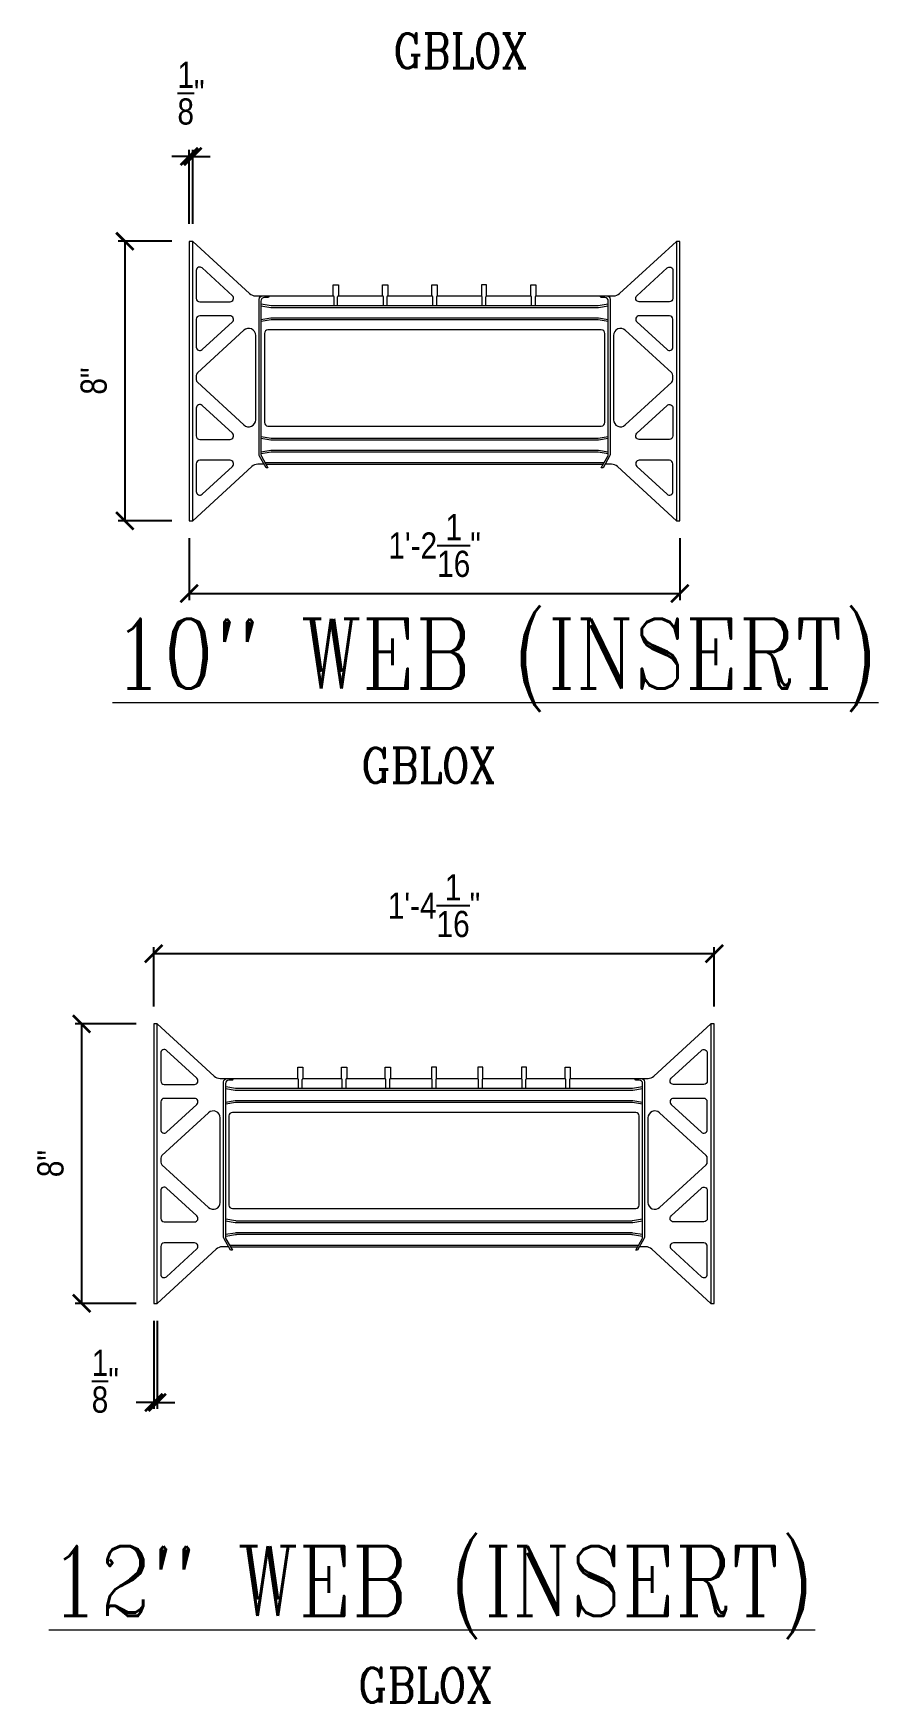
# Model space of a CAD drawing. Header units: inches. Extents: x -111.2 to -43.3, y 42.3 to 133.3.
# Drawn here: x -67.46 to -43.27, y 44.8 to 92.58 of the extents above; entities that cross this region are included whole.
import ezdxf

# ---------------------------------------------------------------- set-up
doc = ezdxf.new("R2010")
doc.units = ezdxf.units.IN
doc.header["$MEASUREMENT"] = 0
doc.layers.get('Defpoints').update_dxf_attribs({"color": 252})
doc.layers.add('DETAILS', color=7, linetype='Continuous', lineweight=13)
doc.layers.add('DIM', color=3, linetype='Continuous', lineweight=13)
doc.styles.add('ARCTEXT', font='arctext.shx', dxfattribs={"width": 0.85})
doc.styles.add('RomanC', font='romanc.shx', dxfattribs={"width": 0.85, "height": 5})
doc.dimstyles.new('ARCTEXT 1-1', dxfattribs={"dimscale": 0, "dimtxt": 1, "dimasz": 1, "dimexe": 0.1875, "dimexo": 1, "dimgap": 0.5, "dimtad": 1, "dimdec": 4, "dimzin": 3, "dimdsep": 46, "dimlunit": 4, "dimtxsty": 'ARCTEXT', "dimblk": 'ARCHTICK', "dimcen": 1, "dimclrd": 256, "dimclre": 256, "dimclrt": 256, "dimadec": 0, "dimazin": 0, "dimtfac": 1, "dimtdec": 4, "dimtofl": 0, "dimtmove": 2, "dimatfit": 3, "dimldrblk": 'arrow', "dimfxl": 0, "dimtolj": 1, "dimtzin": 0, "dimarcsym": 0})

# ---------------------------------------------------------------- blocks, each defined once
blk = doc.blocks.new('_ArchTick')
at = {"color": 0, "linetype": 'ByBlock', "const_width": 0.15}
blk.add_lwpolyline([(-0.5, -0.5), (0.5, 0.5)], dxfattribs=at)
blk = doc.blocks.new('*D220')
at = {"lineweight": -2}
for p, q in [((-63.503, 86.625), (-65.034, 86.625)), ((-64.847, 86.625), (-64.847, 78.625)), ((-63.503, 78.625), (-65.034, 78.625))]:
    blk.add_line(p, q, dxfattribs=at)
at = {"layer": 'Defpoints', "color": 0}
for p in [(-63.003, 86.625), (-64.847, 78.625), (-63.003, 78.625)]:
    blk.add_point(p, dxfattribs=at)
at = {"lineweight": -2, "xscale": 0.5, "yscale": 0.5, "zscale": 0.5}
for p, rotation in [((-64.847, 86.625), 90), ((-64.847, 78.625), 270)]:
    blk.add_blockref('_ArchTick', p, dxfattribs=dict(at, rotation=rotation))
at = {"insert": (-65.735, 82.625), "char_height": 0.75, "attachment_point": 5, "rotation": 90, "style": 'ARCTEXT'}
blk.add_mtext('\\A1;8"', dxfattribs=at)
blk = doc.blocks.new('arrow')
at = {"layer": 'DIM'}
blk.add_hatch(color=253, dxfattribs=at).paths.add_polyline_path([(-2, 0.5), (-2, -0.5), (0, 0)])
at = {"layer": 'DIM', "lineweight": 9}
for points in [[(-2, 0.983), (-2, 0.5), (-2.469, 0.617)], [(0.374, 0.094), (0, 0)], [(0.374, -0.094), (0, 0)], [(-2, -0.983), (-2, -0.5), (-2.469, -0.617)]]:
    blk.add_lwpolyline(points, dxfattribs=at)
at = {"layer": 'DIM', "lineweight": 15}
blk.add_lwpolyline([(0, 0), (-2, -0.5), (-2, 0.5), (0, 0)], dxfattribs=at)
blk = doc.blocks.new('*D221')
at = {"lineweight": -2}
for p, q in [((-63.003, 89.055), (-63.503, 89.055)), ((-63.003, 87.125), (-63.003, 89.242)), ((-62.903, 87.125), (-62.903, 89.242)), ((-62.903, 89.055), (-62.403, 89.055))]:
    blk.add_line(p, q, dxfattribs=at)
at = {"layer": 'Defpoints', "color": 0}
for p in [(-62.903, 89.055), (-63.003, 86.625), (-62.903, 86.625)]:
    blk.add_point(p, dxfattribs=at)
at = {"lineweight": -2, "xscale": 0.5, "yscale": 0.5, "zscale": 0.5}
blk.add_blockref('_ArchTick', (-63.003, 89.055), dxfattribs=at)
at = {"lineweight": -2, "xscale": 0.5, "yscale": 0.5, "zscale": 0.5, "rotation": 180}
blk.add_blockref('_ArchTick', (-62.903, 89.055), dxfattribs=at)
at = {"insert": (-62.953, 90.867), "char_height": 0.75, "attachment_point": 5, "style": 'ARCTEXT'}
blk.add_mtext('\\A1;{\\H1.000000x;\\S1/8;}"', dxfattribs=at)
blk = doc.blocks.new('*D239')
at = {"lineweight": -2}
for p, q in [((-63.003, 78.125), (-63.003, 76.356)), ((-48.961, 78.125), (-48.961, 76.356)), ((-63.003, 76.543), (-48.961, 76.543))]:
    blk.add_line(p, q, dxfattribs=at)
at = {"layer": 'Defpoints', "color": 0}
for p in [(-63.003, 78.625), (-48.961, 78.625), (-48.961, 76.543)]:
    blk.add_point(p, dxfattribs=at)
at = {"lineweight": -2, "xscale": 0.5, "yscale": 0.5, "zscale": 0.5, "rotation": 180}
blk.add_blockref('_ArchTick', (-63.003, 76.543), dxfattribs=at)
at = {"lineweight": -2, "xscale": 0.5, "yscale": 0.5, "zscale": 0.5}
blk.add_blockref('_ArchTick', (-48.961, 76.543), dxfattribs=at)
at = {"insert": (-55.982, 77.918), "char_height": 0.75, "attachment_point": 5, "style": 'ARCTEXT'}
blk.add_mtext('\\A1;1\'-2{\\H1.000000x;\\S1/16;}"', dxfattribs=at)
blk = doc.blocks.new('*D240')
at = {"lineweight": -2}
for p, q in [((-64.519, 64.224), (-66.272, 64.224)), ((-66.084, 64.224), (-66.084, 56.224)), ((-64.519, 56.224), (-66.272, 56.224))]:
    blk.add_line(p, q, dxfattribs=at)
at = {"layer": 'Defpoints', "color": 0}
for p in [(-64.019, 64.224), (-66.084, 56.224), (-64.019, 56.224)]:
    blk.add_point(p, dxfattribs=at)
at = {"lineweight": -2, "xscale": 0.5, "yscale": 0.5, "zscale": 0.5}
for p, rotation in [((-66.084, 64.224), 90), ((-66.084, 56.224), 270)]:
    blk.add_blockref('_ArchTick', p, dxfattribs=dict(at, rotation=rotation))
at = {"insert": (-66.972, 60.224), "char_height": 0.75, "attachment_point": 5, "rotation": 90, "style": 'ARCTEXT'}
blk.add_mtext('\\A1;8"', dxfattribs=at)
blk = doc.blocks.new('*D241')
at = {"lineweight": -2}
for p, q in [((-64.019, 64.724), (-64.019, 66.422)), ((-47.978, 64.724), (-47.978, 66.422)), ((-64.019, 66.234), (-47.978, 66.234))]:
    blk.add_line(p, q, dxfattribs=at)
at = {"layer": 'Defpoints', "color": 0}
for p in [(-47.978, 66.234), (-64.019, 64.224), (-47.978, 64.224)]:
    blk.add_point(p, dxfattribs=at)
at = {"lineweight": -2, "xscale": 0.5, "yscale": 0.5, "zscale": 0.5, "rotation": 180}
blk.add_blockref('_ArchTick', (-64.019, 66.234), dxfattribs=at)
at = {"lineweight": -2, "xscale": 0.5, "yscale": 0.5, "zscale": 0.5}
blk.add_blockref('_ArchTick', (-47.978, 66.234), dxfattribs=at)
at = {"insert": (-55.998, 67.609), "char_height": 0.75, "attachment_point": 5, "style": 'ARCTEXT'}
blk.add_mtext('\\A1;1\'-4{\\H1.000000x;\\S1/16;}"', dxfattribs=at)
blk = doc.blocks.new('*D242')
at = {"lineweight": -2}
for p, q in [((-64.019, 55.724), (-64.019, 53.201)), ((-63.919, 55.724), (-63.919, 53.201)), ((-64.019, 53.388), (-64.519, 53.388)), ((-63.919, 53.388), (-63.419, 53.388))]:
    blk.add_line(p, q, dxfattribs=at)
at = {"layer": 'Defpoints', "color": 0}
for p in [(-64.019, 56.224), (-63.919, 56.224), (-63.919, 53.388)]:
    blk.add_point(p, dxfattribs=at)
at = {"lineweight": -2, "xscale": 0.5, "yscale": 0.5, "zscale": 0.5}
blk.add_blockref('_ArchTick', (-64.019, 53.388), dxfattribs=at)
at = {"lineweight": -2, "xscale": 0.5, "yscale": 0.5, "zscale": 0.5, "rotation": 180}
blk.add_blockref('_ArchTick', (-63.919, 53.388), dxfattribs=at)
at = {"insert": (-65.407, 53.995), "char_height": 0.75, "attachment_point": 5, "style": 'ARCTEXT'}
blk.add_mtext('\\A1;{\\H1.000000x;\\S1/8;}"', dxfattribs=at)

msp = doc.modelspace()

# ---------------------------------------------------------------- linework, layer by layer
at = {"layer": 'DETAILS', "color": 6, "lineweight": 20}
for p, q in [((-58.88173, 85.06396), (-58.88173, 85.38396)), ((-58.88173, 85.38396), (-58.73173, 85.38396)), ((-58.73173, 85.38396), (-58.73173, 85.06396)), ((-57.46923, 85.06396), (-57.46923, 85.38396)), ((-57.46923, 85.38396), (-57.31923, 85.38396)), ((-57.31923, 85.38396), (-57.31923, 85.06396)), ((-56.05673, 85.06396), (-56.05673, 85.38396)), ((-56.05673, 85.38396), (-55.90673, 85.38396)), ((-55.90673, 85.38396), (-55.90673, 85.06396)), ((-54.49423, 85.38396), (-54.64423, 85.38396)), ((-54.64423, 85.38396), (-54.64423, 85.06396)), ((-54.49423, 85.06396), (-54.49423, 85.38396)), ((-53.23173, 85.06396), (-53.23173, 85.38396)), ((-53.23173, 85.38396), (-53.08173, 85.38396)), ((-53.08173, 85.38396), (-53.08173, 85.06396)), ((-58.85673, 84.77595), (-58.85673, 85.03718)), ((-58.75673, 84.77595), (-58.75673, 85.03718)), ((-57.44423, 84.77595), (-57.44423, 85.03718)), ((-57.34423, 85.03718), (-57.34423, 84.77595)), ((-56.03173, 84.77595), (-56.03173, 85.03718)), ((-55.93173, 85.03718), (-55.93173, 84.77595)), ((-54.61923, 84.77595), (-54.61923, 85.03718)), ((-54.51923, 84.77595), (-54.51923, 85.03718)), ((-53.20673, 84.77595), (-53.20673, 85.03718)), ((-53.10673, 85.03718), (-53.10673, 84.77595)), ((-59.8984, 62.66335), (-59.8984, 62.98335)), ((-59.8984, 62.98335), (-59.7484, 62.98335)), ((-59.8734, 62.37535), (-59.8734, 62.63657)), ((-59.7734, 62.37535), (-59.7734, 62.63657)), ((-59.7484, 62.98335), (-59.7484, 62.66335)), ((-58.6484, 62.66335), (-58.6484, 62.98335)), ((-58.6484, 62.98335), (-58.4984, 62.98335)), ((-58.6234, 62.37535), (-58.6234, 62.63657)), ((-58.5234, 62.63657), (-58.5234, 62.37535)), ((-58.4984, 62.98335), (-58.4984, 62.66335)), ((-57.3984, 62.66335), (-57.3984, 62.98335)), ((-57.3984, 62.98335), (-57.2484, 62.98335)), ((-57.3734, 62.37535), (-57.3734, 62.63657)), ((-57.2734, 62.63657), (-57.2734, 62.37535)), ((-57.2484, 62.98335), (-57.2484, 62.66335)), ((-55.9234, 62.98335), (-56.0734, 62.98335)), ((-56.0734, 62.98335), (-56.0734, 62.66335)), ((-56.0484, 62.37535), (-56.0484, 62.63657)), ((-55.9484, 62.63657), (-55.9484, 62.37535)), ((-55.9234, 62.66335), (-55.9234, 62.98335)), ((-54.5984, 62.98335), (-54.7484, 62.98335)), ((-54.7484, 62.98335), (-54.7484, 62.66335)), ((-54.7234, 62.37535), (-54.7234, 62.63657)), ((-54.6234, 62.63657), (-54.6234, 62.37535)), ((-54.5984, 62.66335), (-54.5984, 62.98335)), ((-53.3484, 62.98335), (-53.4984, 62.98335)), ((-53.4984, 62.98335), (-53.4984, 62.66335)), ((-53.4734, 62.37535), (-53.4734, 62.63657)), ((-53.3734, 62.37535), (-53.3734, 62.63657)), ((-53.3484, 62.66335), (-53.3484, 62.98335)), ((-52.2484, 62.66335), (-52.2484, 62.98335)), ((-52.2484, 62.98335), (-52.0984, 62.98335)), ((-52.2234, 62.37535), (-52.2234, 62.63657)), ((-52.1234, 62.63657), (-52.1234, 62.37535)), ((-52.0984, 62.98335), (-52.0984, 62.66335))]:
    msp.add_line(p, q, dxfattribs=at)
for points in [[(-60.85977, 80.24396), (-61.04304, 80.24396, 0.18796016), (-61.2122, 80.17804), (-62.90263, 78.62467), (-62.90263, 86.62467), (-63.00263, 86.62467), (-63.00263, 78.62467), (-62.90263, 78.62467)], [(-62.90263, 86.62467), (-61.27593, 85.12988, 0.18796016), (-61.10678, 85.06396), (-60.90263, 85.06396), (-60.75263, 85.06396, -1), (-60.75263, 85.01396), (-60.85263, 85.01396, 0.41421356), (-60.95263, 84.91396), (-60.95263, 80.52051, 0.1305202), (-60.93945, 80.4709), (-60.75263, 80.14396), (-60.80263, 80.14396), (-60.98945, 80.4709, -0.1305202), (-61.00263, 80.52051), (-61.00263, 84.96396, -0.41421356), (-60.90263, 85.06396)], [(-51.06083, 85.06396, -0.41421356), (-50.96083, 84.96396), (-50.96083, 80.52051, -0.1305202), (-50.97401, 80.4709), (-51.16083, 80.14396), (-51.21083, 80.14396), (-51.02401, 80.4709, 0.1305202), (-51.01083, 80.52051), (-51.01083, 84.91396, 0.41421356), (-51.11083, 85.01396), (-51.21083, 85.01396, -1), (-51.21083, 85.06396), (-51.06083, 85.06396), (-50.85668, 85.06396, 0.18796016), (-50.68752, 85.12988), (-49.06083, 86.62467)], [(-49.06083, 78.62467), (-48.96083, 78.62467), (-48.96083, 86.62467), (-49.06083, 86.62467), (-49.06083, 78.62467), (-50.75126, 80.17804, 0.18796016), (-50.92041, 80.24396), (-51.10369, 80.24396)], [(-60.95263, 84.77595), (-60.66895, 84.72868, 0.04131065), (-60.63607, 84.72595), (-54.98173, 84.72595), (-51.32738, 84.72595, 0.04131065), (-51.2945, 84.72868), (-51.01083, 84.77595)], [(-51.01905, 84.82527), (-51.30272, 84.778, -0.04131065), (-51.32738, 84.77595), (-54.98173, 84.77595), (-60.63607, 84.77595, -0.04131065), (-60.66073, 84.778), (-60.94441, 84.82527)], [(-51.01083, 84.37595), (-51.2945, 84.42323, 0.04131065), (-51.32738, 84.42595), (-54.98173, 84.42595), (-60.63607, 84.42595, 0.04131065), (-60.66895, 84.42323), (-60.95263, 84.37595)], [(-51.01905, 84.32663), (-51.30272, 84.37391, 0.04131065), (-51.32738, 84.37595), (-54.98173, 84.37595), (-60.63607, 84.37595, 0.04131065), (-60.66073, 84.37391), (-60.94441, 84.32663)], [(-60.95263, 80.99095), (-60.66895, 80.94368, 0.04131065), (-60.63607, 80.94095), (-54.98173, 80.94095), (-51.32738, 80.94095, 0.04131065), (-51.2945, 80.94368), (-51.01083, 80.99095)], [(-60.94441, 81.04027), (-60.66073, 80.993, 0.04131065), (-60.63607, 80.99095), (-54.98173, 80.99095), (-51.32738, 80.99095, 0.04131065), (-51.30272, 80.993), (-51.01905, 81.04027)], [(-51.01083, 80.59095), (-51.2945, 80.63823, 0.04131065), (-51.32738, 80.64095), (-54.98173, 80.64095), (-60.63607, 80.64095, 0.04131065), (-60.66895, 80.63823), (-60.95263, 80.59095)], [(-51.01905, 80.54163), (-51.30272, 80.58891, 0.04131065), (-51.32738, 80.59095), (-54.98173, 80.59095), (-60.63607, 80.59095, 0.04131065), (-60.66073, 80.58891), (-60.94441, 80.54163)], [(-61.87644, 57.84335), (-62.05971, 57.84335, 0.18796016), (-62.22887, 57.77743), (-63.9193, 56.22407), (-63.9193, 64.22407), (-64.0193, 64.22407), (-64.0193, 56.22407), (-63.9193, 56.22407)], [(-63.9193, 64.22407), (-62.2926, 62.72927, 0.18796016), (-62.12345, 62.66335), (-61.9193, 62.66335), (-61.7693, 62.66335, -1), (-61.7693, 62.61335), (-61.8693, 62.61335, 0.41421356), (-61.9693, 62.51335), (-61.9693, 58.11991, 0.1305202), (-61.95612, 58.07029), (-61.7693, 57.74335), (-61.8193, 57.74335), (-62.00612, 58.07029, -0.1305202), (-62.0193, 58.11991), (-62.0193, 62.56335, -0.41421356), (-61.9193, 62.66335)], [(-50.0775, 62.66335, -0.41421356), (-49.9775, 62.56335), (-49.9775, 58.11991, -0.1305202), (-49.99068, 58.07029), (-50.1775, 57.74335), (-50.2275, 57.74335), (-50.04068, 58.07029, 0.1305202), (-50.0275, 58.11991), (-50.0275, 62.51335, 0.41421356), (-50.1275, 62.61335), (-50.2275, 62.61335, -1), (-50.2275, 62.66335), (-50.0775, 62.66335), (-49.87335, 62.66335, 0.18796016), (-49.70419, 62.72927), (-48.0775, 64.22407)], [(-48.0775, 56.22407), (-47.9775, 56.22407), (-47.9775, 64.22407), (-48.0775, 64.22407), (-48.0775, 56.22407), (-49.76793, 57.77743, 0.18796016), (-49.93708, 57.84335), (-50.12036, 57.84335)], [(-61.9693, 62.37535), (-61.68562, 62.32807, 0.04131065), (-61.65274, 62.32535), (-55.9984, 62.32535), (-50.34405, 62.32535, 0.04131065), (-50.31117, 62.32807), (-50.0275, 62.37535)], [(-50.03572, 62.42467), (-50.31939, 62.37739, -0.04131065), (-50.34405, 62.37535), (-55.9984, 62.37535), (-61.65274, 62.37535, -0.04131065), (-61.6774, 62.37739), (-61.96108, 62.42467)], [(-50.0275, 61.97535), (-50.31117, 62.02263, 0.04131065), (-50.34405, 62.02535), (-55.9984, 62.02535), (-61.65274, 62.02535, 0.04131065), (-61.68562, 62.02263), (-61.9693, 61.97535)], [(-50.03572, 61.92603), (-50.31939, 61.97331, 0.04131065), (-50.34405, 61.97535), (-55.9984, 61.97535), (-61.65274, 61.97535, 0.04131065), (-61.6774, 61.97331), (-61.96108, 61.92603)], [(-61.9693, 58.59035), (-61.68562, 58.54307, 0.04131065), (-61.65274, 58.54035), (-55.9984, 58.54035), (-50.34405, 58.54035, 0.04131065), (-50.31117, 58.54307), (-50.0275, 58.59035)], [(-61.96108, 58.63967), (-61.6774, 58.59239, 0.04131065), (-61.65274, 58.59035), (-55.9984, 58.59035), (-50.34405, 58.59035, 0.04131065), (-50.31939, 58.59239), (-50.03572, 58.63967)], [(-50.0275, 58.19035), (-50.31117, 58.23763, 0.04131065), (-50.34405, 58.24035), (-55.9984, 58.24035), (-61.65274, 58.24035, 0.04131065), (-61.68562, 58.23763), (-61.9693, 58.19035)], [(-50.03572, 58.14103), (-50.31939, 58.18831, 0.04131065), (-50.34405, 58.19035), (-55.9984, 58.19035), (-61.65274, 58.19035, 0.04131065), (-61.6774, 58.18831), (-61.96108, 58.14103)]]:
    msp.add_lwpolyline(points, format="xyb", dxfattribs=at)
for points in [[(-62.80263, 85.78901), (-62.80263, 84.99334, 0.41421356), (-62.70263, 84.89334), (-61.83676, 84.89334, 0.68355815), (-61.7691, 85.06698), (-62.63496, 85.86264, 0.65301459)], [(-49.16083, 85.78901), (-49.16083, 84.99334, -0.41421356), (-49.26083, 84.89334), (-50.1267, 84.89334, -0.68355815), (-50.19436, 85.06698), (-49.32849, 85.86264, -0.65301459)], [(-62.63496, 83.52405), (-61.7691, 84.31971, 0.68355815), (-61.83676, 84.49334), (-62.70263, 84.49334, 0.41421356), (-62.80263, 84.39334), (-62.80263, 83.59768, 0.65301459)], [(-62.77029, 82.59289), (-61.43795, 81.36858, 0.65301459), (-61.10263, 81.51584), (-61.10263, 83.9335, 0.65301459), (-61.43795, 84.08077), (-62.77029, 82.85646, 0.20991068), (-62.80263, 82.78283), (-62.80263, 82.66652, 0.20991068)], [(-49.19317, 82.59289, 0.20991068), (-49.16083, 82.66652), (-49.16083, 82.78283, 0.20991068), (-49.19317, 82.85646), (-50.52551, 84.08077, 0.65301459), (-50.86083, 83.9335), (-50.86083, 81.51584, 0.65301459), (-50.52551, 81.36858)], [(-49.32849, 83.52405, 0.65301459), (-49.16083, 83.59768), (-49.16083, 84.39334, 0.41421356), (-49.26083, 84.49334), (-50.1267, 84.49334, 0.68355815), (-50.19436, 84.31971)], [(-54.98173, 84.08795), (-60.75263, 84.08795, 0.41421356), (-60.85263, 83.98795), (-60.85263, 81.43795, 0.41421356), (-60.75263, 81.33795), (-54.98173, 81.33795), (-51.21083, 81.33795, 0.41421356), (-51.11083, 81.43795), (-51.11083, 83.98795, 0.41421356), (-51.21083, 84.08795)], [(-62.80263, 81.85167), (-62.80263, 81.056, 0.41421356), (-62.70263, 80.956), (-61.83676, 80.956, 0.68355815), (-61.7691, 81.12964), (-62.63496, 81.9253, 0.65301459)], [(-49.16083, 81.85167), (-49.16083, 81.056, -0.41421356), (-49.26083, 80.956), (-50.1267, 80.956, -0.68355815), (-50.19436, 81.12964), (-49.32849, 81.9253, -0.65301459)], [(-62.63496, 79.38671), (-61.7691, 80.18237, 0.68355815), (-61.83676, 80.356), (-62.70263, 80.356, 0.41421356), (-62.80263, 80.256), (-62.80263, 79.46034, 0.65301459)], [(-49.32849, 79.38671, 0.65301459), (-49.16083, 79.46034), (-49.16083, 80.256, 0.41421356), (-49.26083, 80.356), (-50.1267, 80.356, 0.68355815), (-50.19436, 80.18237)], [(-63.8193, 63.3884), (-63.8193, 62.59274, 0.41421356), (-63.7193, 62.49274), (-62.85343, 62.49274, 0.68355815), (-62.78577, 62.66637), (-63.65163, 63.46203, 0.65301459)], [(-48.1775, 63.3884), (-48.1775, 62.59274, -0.41421356), (-48.2775, 62.49274), (-49.14337, 62.49274, -0.68355815), (-49.21103, 62.66637), (-48.34516, 63.46203, -0.65301459)], [(-63.65163, 61.12344), (-62.78577, 61.9191, 0.68355815), (-62.85343, 62.09274), (-63.7193, 62.09274, 0.41421356), (-63.8193, 61.99274), (-63.8193, 61.19707, 0.65301459)], [(-63.78696, 60.19228), (-62.45462, 58.96797, 0.65301459), (-62.1193, 59.11524), (-62.1193, 61.5329, 0.65301459), (-62.45462, 61.68016), (-63.78696, 60.45585, 0.20991068), (-63.8193, 60.38222), (-63.8193, 60.26592, 0.20991068)], [(-55.9984, 61.68734), (-61.7693, 61.68734, 0.41421356), (-61.8693, 61.58734), (-61.8693, 59.03734, 0.41421356), (-61.7693, 58.93734), (-55.9984, 58.93734), (-50.2275, 58.93734, 0.41421356), (-50.1275, 59.03734), (-50.1275, 61.58734, 0.41421356), (-50.2275, 61.68734)], [(-48.20984, 60.19228, 0.20991068), (-48.1775, 60.26592), (-48.1775, 60.38222, 0.20991068), (-48.20984, 60.45585), (-49.54218, 61.68016, 0.65301459), (-49.8775, 61.5329), (-49.8775, 59.11524, 0.65301459), (-49.54218, 58.96797)], [(-48.34516, 61.12344, 0.65301459), (-48.1775, 61.19707), (-48.1775, 61.99274, 0.41421356), (-48.2775, 62.09274), (-49.14337, 62.09274, 0.68355815), (-49.21103, 61.9191)], [(-63.8193, 59.45106), (-63.8193, 58.6554, 0.41421356), (-63.7193, 58.5554), (-62.85343, 58.5554, 0.68355815), (-62.78577, 58.72903), (-63.65163, 59.52469, 0.65301459)], [(-48.1775, 59.45106), (-48.1775, 58.6554, -0.41421356), (-48.2775, 58.5554), (-49.14337, 58.5554, -0.68355815), (-49.21103, 58.72903), (-48.34516, 59.52469, -0.65301459)], [(-63.65163, 56.9861), (-62.78577, 57.78176, 0.68355815), (-62.85343, 57.9554), (-63.7193, 57.9554, 0.41421356), (-63.8193, 57.8554), (-63.8193, 57.05973, 0.65301459)], [(-48.34516, 56.9861, 0.65301459), (-48.1775, 57.05973), (-48.1775, 57.8554, 0.41421356), (-48.2775, 57.9554), (-49.14337, 57.9554, 0.68355815), (-49.21103, 57.78176)]]:
    msp.add_lwpolyline(points, format="xyb", close=True, dxfattribs=at)
for points in [[(-60.75263, 85.06396), (-58.88173, 85.06396)], [(-58.73173, 85.06396), (-57.46923, 85.06396)], [(-57.31923, 85.06396), (-56.05673, 85.06396)], [(-55.90673, 85.06396), (-55.05673, 85.06396)], [(-55.58173, 85.06396), (-54.64423, 85.06396)], [(-54.49423, 85.06396), (-53.23173, 85.06396)], [(-53.08173, 85.06396), (-51.21083, 85.06396)], [(-60.83834, 80.29396), (-60.60263, 80.29396), (-54.98173, 80.29396), (-51.36083, 80.29396), (-51.12512, 80.29396)], [(-60.80977, 80.24396), (-60.60263, 80.24396), (-54.98173, 80.24396), (-51.36083, 80.24396), (-51.15369, 80.24396)], [(-61.7693, 62.66335), (-59.8984, 62.66335)], [(-59.7484, 62.66335), (-58.6484, 62.66335)], [(-58.4984, 62.66335), (-57.3984, 62.66335)], [(-57.2484, 62.66335), (-56.0734, 62.66335)], [(-55.9234, 62.66335), (-54.7484, 62.66335)], [(-54.5984, 62.66335), (-53.4984, 62.66335)], [(-53.3484, 62.66335), (-52.2484, 62.66335)], [(-52.0984, 62.66335), (-50.2275, 62.66335)], [(-61.85501, 57.89335), (-61.6193, 57.89335), (-55.9984, 57.89335), (-50.3775, 57.89335), (-50.14179, 57.89335)], [(-61.82644, 57.84335), (-61.6193, 57.84335), (-55.9984, 57.84335), (-50.3775, 57.84335), (-50.17036, 57.84335)]]:
    msp.add_lwpolyline(points, dxfattribs=at)
for centre, start, end in [((-58.89439, 85.02707), 15.015833, 71.048541), ((-58.71906, 85.02707), 108.951459, 164.984167), ((-57.48189, 85.02707), 15.015833, 71.048541), ((-57.30656, 85.02707), 108.951459, 164.984167), ((-56.06939, 85.02707), 15.015833, 71.048541), ((-55.89406, 85.02707), 108.951459, 164.984167), ((-54.65689, 85.02707), 15.015833, 71.048541), ((-54.48156, 85.02707), 108.951459, 164.984167), ((-53.24439, 85.02707), 15.015833, 71.048541), ((-53.06906, 85.02707), 108.951459, 164.984167), ((-59.91106, 62.62647), 15.015833, 71.048541), ((-59.73573, 62.62647), 108.951459, 164.984167), ((-58.66106, 62.62647), 15.015833, 71.048541), ((-58.48573, 62.62647), 108.951459, 164.984167), ((-57.41106, 62.62647), 15.015833, 71.048541), ((-57.23573, 62.62647), 108.951459, 164.984167), ((-56.08606, 62.62647), 15.015833, 71.048541), ((-55.91073, 62.62647), 108.951459, 164.984167), ((-54.76106, 62.62647), 15.015833, 71.048541), ((-54.58573, 62.62647), 108.951459, 164.984167), ((-53.51106, 62.62647), 15.015833, 71.048541), ((-53.33573, 62.62647), 108.951459, 164.984167), ((-52.26106, 62.62647), 15.015833, 71.048541), ((-52.08573, 62.62647), 108.951459, 164.984167)]:
    msp.add_arc(centre, 0.039, start, end, dxfattribs=at)

# ---------------------------------------------------------------- texts
at = {"layer": 'DIM', "width": 90.08, "attachment_point": 2, "style": 'RomanC'}
for s, insert, char_height in [('GBLOX', (-55.24795, 92.57725), 1), ('   {\\L10" WEB (INSERT)}', (-55.98832, 75.82308), 2), ('GBLOX', (-56.16147, 72.12146), 1), ('{\\L12" WEB (INSERT)}', (-56.05776, 49.27533), 2), ('GBLOX', (-56.2549, 45.79512), 1)]:
    msp.add_mtext(s, dxfattribs=dict(at, insert=insert, char_height=char_height))

# ---------------------------------------------------------------- dimensions: what is measured, and where the dimension line sits
at = {"ltscale": 0.15}
for base, p1, p2, picture, middle in [((-62.90263, 89.05485), (-63.00263, 86.62467), (-62.90263, 86.62467), '*D221', (-62.95263, 90.86735)), ((-48.96083, 76.54337), (-63.00263, 78.62467), (-48.96083, 78.62467), '*D239', (-55.98173, 77.91837)), ((-47.9775, 66.23425), (-64.0193, 64.22407), (-47.9775, 64.22407), '*D241', (-55.9984, 67.60925))]:
    dim = msp.add_linear_dim(base=base, p1=p1, p2=p2, dimstyle='ARCTEXT 1-1', override={"dimscale": 1, "dimtxt": 0.75, "dimasz": 0.5, "dimexo": 0.5}, dxfattribs=at)
    dim.commit()
    dim.dimension.update_dxf_attribs({"geometry": picture, "text_midpoint": middle})
for base, p1, p2, picture, middle in [((-64.84677, 78.62467), (-63.00263, 86.62467), (-63.00263, 78.62467), '*D220', (-65.7347, 82.62467)), ((-66.08413, 56.22407), (-64.0193, 64.22407), (-64.0193, 56.22407), '*D240', (-66.97206, 60.22407))]:
    dim = msp.add_linear_dim(base=base, p1=p1, p2=p2, angle=90, dimstyle='ARCTEXT 1-1', override={"dimscale": 1, "dimtxt": 0.75, "dimasz": 0.5, "dimexo": 0.5}, dxfattribs=at)
    dim.commit()
    dim.dimension.update_dxf_attribs({"geometry": picture, "text_midpoint": middle})
dim = msp.add_linear_dim(base=(-63.9193, 53.38843), p1=(-64.0193, 56.22407), p2=(-63.9193, 56.22407), dimstyle='ARCTEXT 1-1', override={"dimscale": 1, "dimtxt": 0.75, "dimasz": 0.5, "dimexo": 0.5}, dxfattribs=at)
dim.commit()
dim.dimension.update_dxf_attribs({"geometry": '*D242', "text_midpoint": (-65.4071, 53.99451), "dimtype": 160})

doc.saveas('drawing.dxf')
